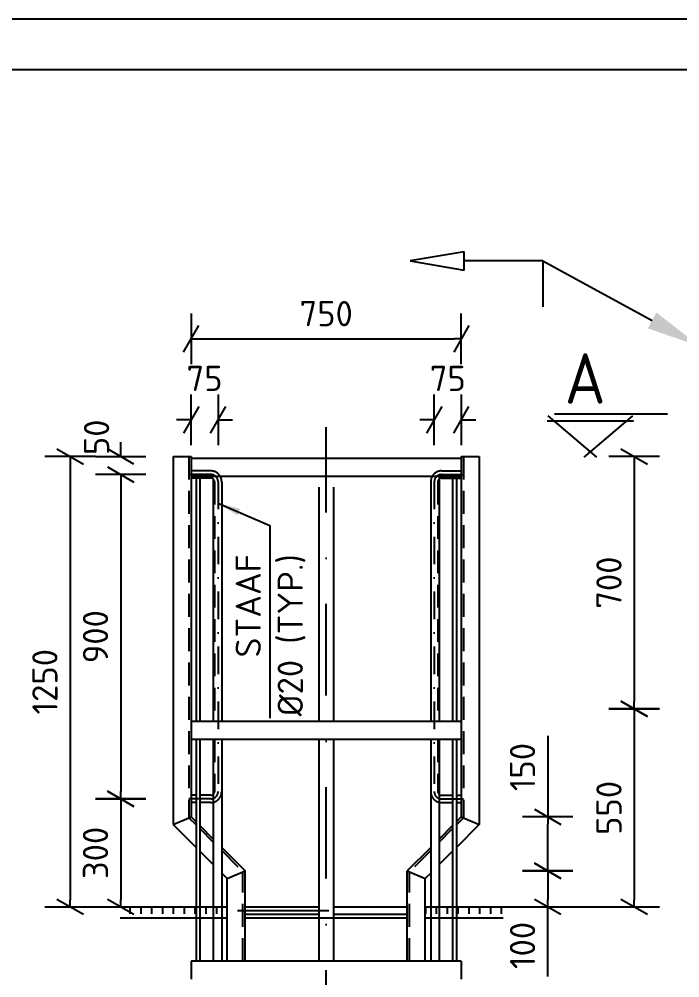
# Model space of a CAD drawing. Header units: millimetres. Extents: x -43 to 5897, y -195 to 8205.
# Drawn here: x 927 to 2761, y 5545 to 8205 of the extents above; entities that cross this region are included whole.
import ezdxf
from ezdxf.enums import TextEntityAlignment as Align

# ---------------------------------------------------------------- set-up
doc = ezdxf.new("R2010")
doc.units = ezdxf.units.MM
doc.header["$LTSCALE"] = 20
doc.header["$PDMODE"] = 3
doc.linetypes.add('DASHDOT', pattern=[25.4, 12.7, -6.35, 0, -6.35])
doc.linetypes.add('HIDDEN2', pattern=[4.7625, 3.175, -1.5875])
doc.layers.get('0').update_dxf_attribs({"linetype": 'CONTINUOUS'})
doc.layers.get('DEFPOINTS').update_dxf_attribs({"linetype": 'CONTINUOUS'})
for name, color, linetype in [('A-0200-maat @ 1', 7, 'CONTINUOUS'), ('AC-0000-ALGEMEEN-co-25', 7, 'CONTINUOUS'), ('S-0100-ASLIJN-dd-06', 1, 'DASHDOT'), ('S-0200-MAAT', 7, 'CONTINUOUS'), ('S-2000-STAAL-ALG-co-06', 1, 'CONTINUOUS'), ('S-2020-STAAL-PROF-CO-25', 7, 'CONTINUOUS'), ('S-2030-staal-prstip-hi2-12', 3, 'HIDDEN2'), ('S-2090-arcering-06', 1, 'CONTINUOUS')]:
    doc.layers.add(name, color=color, linetype=linetype)
doc.styles.add('ISO', font='ISO')
doc.styles.get("Standard").update_dxf_attribs({"font": 'isocpeur.ttf'})
doc.dimstyles.new('STIJL A', dxfattribs={"dimtxt": 70, "dimasz": 20, "dimexe": 50, "dimexo": 50, "dimgap": 20, "dimtad": 0, "dimdec": 0, "dimdsep": 46, "dimtxsty": 'Standard', "dimblk": 'MAATPUNT', "dimcen": -3, "dimdle": 1.25, "dimse1": 1, "dimse2": 1, "dimclrt": 2, "dimadec": 0, "dimazin": 0, "dimtfac": 1, "dimtdec": 0, "dimtofl": 0, "dimtmove": 2, "dimatfit": 3, "dimldrblk": 'DOT', "dimfxl": 1, "dimtvp": 1, "dimtolj": 1, "dimtzin": 1, "dimarcsym": 0})
doc.dimstyles.new('STIJL B', dxfattribs={"dimtxt": 70, "dimasz": 60, "dimexe": 50, "dimexo": 50, "dimgap": 20, "dimtad": 0, "dimdec": 0, "dimdsep": 46, "dimtxsty": 'Standard', "dimcen": -3, "dimdle": 1.25, "dimclrt": 2, "dimadec": 0, "dimazin": 0, "dimtfac": 1, "dimtdec": 0, "dimtofl": 0, "dimtmove": 2, "dimatfit": 3, "dimfxl": 1, "dimtvp": 1, "dimtolj": 1, "dimtzin": 1, "dimarcsym": 0})

# ---------------------------------------------------------------- blocks, each defined once
blk = doc.blocks.new('*U16')
at = {"color": 7}
for p, q in [((-1.98, -0.49), (-8.74, -6.24)), ((-3.74, -0.49), (3.02, -6.24)), ((3.14, -5.49), (-8.86, -5.49))]:
    blk.add_line(p, q, dxfattribs=at)
at = {"color": 4}
for p, q in [((-2.86, -1.24), (-7.86, -5.49)), ((-2.86, -1.24), (2.14, -5.49)), ((2.14, -5.49), (-7.86, -5.49)), ((7.86, -6.49), (-7.86, -6.49))]:
    blk.add_line(p, q, dxfattribs=at)
at = {"color": 4, "style": 'ISO'}
blk.add_attdef('A', text='', height=7, dxfattribs=at).set_placement((-0.75, -14.21), align=Align.RIGHT)
blk = doc.blocks.new('_Oblique')
at = {"color": 0, "linetype": 'ByBlock', "lineweight": -2}
blk.add_line((-0.5, -0.5), (0.5, 0.5), dxfattribs=at)
blk = doc.blocks.new('MAATPUNT')
for p, q in [((0, -3.5), (0, 3.5)), ((0, 0), (-1, 0))]:
    blk.add_line(p, q)
at = {"xscale": 3.000000000000007, "yscale": 3, "zscale": 3, "rotation": 195.0000000102671}
blk.add_blockref('_Oblique', (0, 0), dxfattribs=at)
blk = doc.blocks.new('*D21')
at = {"layer": 'DEFPOINTS', "color": 0}
for p in [(2154.4, 7318.1), (1404.4, 6487.2), (2154.4, 6487.2)]:
    blk.add_point(p, dxfattribs=at)
at = {"layer": 'S-0200-MAAT', "color": 0, "lineweight": -2}
blk.add_line((1424.4, 7318.1), (2134.4, 7318.1), dxfattribs=at)
at = {"layer": 'S-0200-MAAT', "color": 0, "lineweight": -2, "xscale": 20, "yscale": 20, "zscale": 20, "rotation": 180}
blk.add_blockref('MAATPUNT', (1404.4, 7318.1), dxfattribs=at)
at = {"layer": 'S-0200-MAAT', "color": 0, "lineweight": -2, "xscale": 20, "yscale": 20, "zscale": 20}
blk.add_blockref('MAATPUNT', (2154.4, 7318.1), dxfattribs=at)
at = {"layer": 'S-0200-MAAT', "color": 2, "insert": (1779.4, 7388.1), "char_height": 70, "attachment_point": 5}
blk.add_mtext('\\A1;750', dxfattribs=at)
blk = doc.blocks.new('_dot')
at = {"color": 0, "linetype": 'ByBlock', "lineweight": -2}
blk.add_line((-0.5, 0), (-1, 0), dxfattribs=at)
at = {"color": 0, "linetype": 'ByBlock', "const_width": 0.5}
blk.add_lwpolyline([(-0.25, 0, 1), (0.25, 0, 1)], format="xyb", close=True, dxfattribs=at)
blk = doc.blocks.new('*D26')
at = {"layer": 'DEFPOINTS', "color": 0}
for p in [(1540.7, 6941.7), (1209.2, 6041.7), (1540.7, 6041.7)]:
    blk.add_point(p, dxfattribs=at)
at = {"layer": 'S-0200-MAAT', "color": 0, "lineweight": -2}
blk.add_line((1209.2, 6921.7), (1209.2, 6061.7), dxfattribs=at)
at = {"layer": 'S-0200-MAAT', "color": 0, "lineweight": -2, "xscale": 20, "yscale": 20, "zscale": 20}
for p, rotation in [((1209.2, 6941.7), 90), ((1209.2, 6041.7), 270)]:
    blk.add_blockref('MAATPUNT', p, dxfattribs=dict(at, rotation=rotation))
at = {"layer": 'S-0200-MAAT', "color": 2, "insert": (1139.2, 6491.7), "char_height": 70, "attachment_point": 5, "rotation": 90}
blk.add_mtext('\\A1;900', dxfattribs=at)
blk = doc.blocks.new('*D28')
at = {"layer": 'DEFPOINTS', "color": 0}
for p in [(1209.2, 6041.7), (1209.2, 5741.7), (1209.2, 5741.7)]:
    blk.add_point(p, dxfattribs=at)
at = {"layer": 'S-0200-MAAT', "color": 0, "lineweight": -2}
blk.add_line((1209.2, 6021.7), (1209.2, 5761.7), dxfattribs=at)
at = {"layer": 'S-0200-MAAT', "color": 0, "lineweight": -2, "xscale": 20, "yscale": 20, "zscale": 20}
for p, rotation in [((1209.2, 6041.7), 90), ((1209.2, 5741.7), 270)]:
    blk.add_blockref('MAATPUNT', p, dxfattribs=dict(at, rotation=rotation))
at = {"layer": 'S-0200-MAAT', "color": 2, "insert": (1139.2, 5891.7), "char_height": 70, "attachment_point": 5, "rotation": 90}
blk.add_mtext('\\A1;300', dxfattribs=at)
blk = doc.blocks.new('*D29')
at = {"layer": 'DEFPOINTS', "color": 0}
for p in [(1209.2, 6991.7), (1325.3, 6991.7), (1325.3, 6941.7)]:
    blk.add_point(p, dxfattribs=at)
at = {"layer": 'S-0200-MAAT', "color": 0, "lineweight": -2}
for p, q in [((1209.2, 7011.7), (1209.2, 7031.7)), ((1209.2, 6921.7), (1209.2, 6901.7))]:
    blk.add_line(p, q, dxfattribs=at)
at = {"layer": 'S-0200-MAAT', "color": 0, "lineweight": -2, "xscale": 20, "yscale": 20, "zscale": 20}
for p, rotation in [((1209.2, 6991.7), 270), ((1209.2, 6941.7), 90)]:
    blk.add_blockref('MAATPUNT', p, dxfattribs=dict(at, rotation=rotation))
at = {"layer": 'S-0200-MAAT', "color": 2, "insert": (1142.3, 7044.9), "char_height": 70, "attachment_point": 5, "rotation": 90}
blk.add_mtext('\\A1;50', dxfattribs=at)
blk = doc.blocks.new('*D30')
at = {"layer": 'DEFPOINTS', "color": 0}
for p in [(1377.8, 6991.7), (1068.8, 5741.7), (1377.8, 5741.7)]:
    blk.add_point(p, dxfattribs=at)
at = {"layer": 'S-0200-MAAT', "color": 0, "lineweight": -2}
blk.add_line((1068.8, 6971.7), (1068.8, 5761.7), dxfattribs=at)
at = {"layer": 'S-0200-MAAT', "color": 0, "lineweight": -2, "xscale": 20, "yscale": 20, "zscale": 20}
for p, rotation in [((1068.8, 6991.7), 90), ((1068.8, 5741.7), 270)]:
    blk.add_blockref('MAATPUNT', p, dxfattribs=dict(at, rotation=rotation))
at = {"layer": 'S-0200-MAAT', "color": 2, "insert": (998.8, 6366.7), "char_height": 70, "attachment_point": 5, "rotation": 90}
blk.add_mtext('\\A1;1250', dxfattribs=at)
blk = doc.blocks.new('*D31')
at = {"layer": 'DEFPOINTS', "color": 0}
for p in [(1479.4, 7093.4), (1404.4, 6989.1), (1479.4, 6788.1)]:
    blk.add_point(p, dxfattribs=at)
at = {"layer": 'S-0200-MAAT', "color": 0, "lineweight": -2}
for p, q in [((1384.4, 7093.4), (1364.4, 7093.4)), ((1499.4, 7093.4), (1519.4, 7093.4))]:
    blk.add_line(p, q, dxfattribs=at)
at = {"layer": 'S-0200-MAAT', "color": 0, "lineweight": -2, "xscale": 20, "yscale": 20, "zscale": 20}
blk.add_blockref('MAATPUNT', (1404.4, 7093.4), dxfattribs=at)
at = {"layer": 'S-0200-MAAT', "color": 0, "lineweight": -2, "xscale": 20, "yscale": 20, "zscale": 20, "rotation": 180}
blk.add_blockref('MAATPUNT', (1479.4, 7093.4), dxfattribs=at)
at = {"layer": 'S-0200-MAAT', "color": 2, "insert": (1441.9, 7208.4), "char_height": 70, "attachment_point": 5}
blk.add_mtext('\\A1;75', dxfattribs=at)
blk = doc.blocks.new('*D32')
at = {"layer": 'DEFPOINTS', "color": 0}
for p in [(2079.4, 7093.4), (2154.4, 6989.1), (2079.4, 6788.1)]:
    blk.add_point(p, dxfattribs=at)
at = {"layer": 'S-0200-MAAT', "color": 0, "lineweight": -2}
for p, q in [((2059.4, 7093.4), (2039.4, 7093.4)), ((2174.4, 7093.4), (2194.4, 7093.4))]:
    blk.add_line(p, q, dxfattribs=at)
at = {"layer": 'S-0200-MAAT', "color": 0, "lineweight": -2, "xscale": 20, "yscale": 20, "zscale": 20}
blk.add_blockref('MAATPUNT', (2079.4, 7093.4), dxfattribs=at)
at = {"layer": 'S-0200-MAAT', "color": 0, "lineweight": -2, "xscale": 20, "yscale": 20, "zscale": 20, "rotation": 180}
blk.add_blockref('MAATPUNT', (2154.4, 7093.4), dxfattribs=at)
at = {"layer": 'S-0200-MAAT', "color": 2, "insert": (2116.9, 7208.4), "char_height": 70, "attachment_point": 5}
blk.add_mtext('\\A1;75', dxfattribs=at)
blk = doc.blocks.new('*D34')
at = {"layer": 'DEFPOINTS', "color": 0}
for p in [(2029.7, 5841.7), (2029.7, 5741.7), (2394.3, 5741.7)]:
    blk.add_point(p, dxfattribs=at)
at = {"layer": 'S-0200-MAAT', "color": 0, "lineweight": -2}
for p, q in [((2394.3, 5821.7), (2394.3, 5761.7)), ((2394.3, 5548.5), (2394.3, 5741.7))]:
    blk.add_line(p, q, dxfattribs=at)
at = {"layer": 'S-0200-MAAT', "color": 0, "lineweight": -2, "xscale": 20, "yscale": 20, "zscale": 20}
for p, rotation in [((2394.3, 5841.7), 90), ((2394.3, 5741.7), 270)]:
    blk.add_blockref('MAATPUNT', p, dxfattribs=dict(at, rotation=rotation))
at = {"layer": 'S-0200-MAAT', "color": 2, "insert": (2324.3, 5635), "char_height": 70, "attachment_point": 5, "rotation": 90}
blk.add_mtext('\\A1;100', dxfattribs=at)
blk = doc.blocks.new('*D35')
at = {"layer": 'DEFPOINTS', "color": 0}
for p in [(2179.7, 5991.7), (2394.3, 5991.7), (2029.7, 5841.7)]:
    blk.add_point(p, dxfattribs=at)
at = {"layer": 'S-0200-MAAT', "color": 0, "lineweight": -2}
for p, q in [((2394.3, 6216.5), (2394.3, 5991.7)), ((2394.3, 5861.7), (2394.3, 5971.7))]:
    blk.add_line(p, q, dxfattribs=at)
at = {"layer": 'S-0200-MAAT', "color": 0, "lineweight": -2, "xscale": 20, "yscale": 20, "zscale": 20}
for p, rotation in [((2394.3, 5991.7), 90), ((2394.3, 5841.7), 270)]:
    blk.add_blockref('MAATPUNT', p, dxfattribs=dict(at, rotation=rotation))
at = {"layer": 'S-0200-MAAT', "color": 2, "insert": (2324.3, 6130), "char_height": 70, "attachment_point": 5, "rotation": 90}
blk.add_mtext('\\A1;150', dxfattribs=at)
blk = doc.blocks.new('A$C05B37911')
at = {"color": 4}
for q in [(33.58, 9.5), (18.39, 7.63), (7.5, 1.25)]:
    blk.add_line((18.39, 1.25), q, dxfattribs=at)
at = {"color": 7}
for p, q in [((0, 1.25), (7.5, 2.5)), ((7.5, 0), (0, 1.25))]:
    blk.add_line(p, q, dxfattribs=at)
blk.add_line((7.5, 2.5), (7.5, 0))
blk.add_solid([(34.17, 8.4), (32.98, 10.6), (40.17, 13.08)], dxfattribs=at)
blk = doc.blocks.new('*D38')
at = {"layer": 'DEFPOINTS', "color": 0}
for p in [(3080, 6991.7), (2634.2, 6291.7), (3115.3, 6291.7)]:
    blk.add_point(p, dxfattribs=at)
at = {"layer": 'S-0200-MAAT', "color": 0, "lineweight": -2}
blk.add_line((2634.2, 6971.7), (2634.2, 6311.7), dxfattribs=at)
at = {"layer": 'S-0200-MAAT', "color": 0, "lineweight": -2, "xscale": 20, "yscale": 20, "zscale": 20}
for p, rotation in [((2634.2, 6991.7), 90), ((2634.2, 6291.7), 270)]:
    blk.add_blockref('MAATPUNT', p, dxfattribs=dict(at, rotation=rotation))
at = {"layer": 'S-0200-MAAT', "color": 2, "insert": (2564.2, 6641.7), "char_height": 70, "attachment_point": 5, "rotation": 90}
blk.add_mtext('\\A1;700', dxfattribs=at)
blk = doc.blocks.new('*D39')
at = {"layer": 'DEFPOINTS', "color": 0}
for p in [(2592.1, 6291.7), (2592.1, 5741.7), (2634.2, 5741.7)]:
    blk.add_point(p, dxfattribs=at)
at = {"layer": 'S-0200-MAAT', "color": 0, "lineweight": -2}
blk.add_line((2634.2, 6271.7), (2634.2, 5761.7), dxfattribs=at)
at = {"layer": 'S-0200-MAAT', "color": 0, "lineweight": -2, "xscale": 20, "yscale": 20, "zscale": 20}
for p, rotation in [((2634.2, 6291.7), 90), ((2634.2, 5741.7), 270)]:
    blk.add_blockref('MAATPUNT', p, dxfattribs=dict(at, rotation=rotation))
at = {"layer": 'S-0200-MAAT', "color": 2, "insert": (2564.2, 6016.7), "char_height": 70, "attachment_point": 5, "rotation": 90}
blk.add_mtext('\\A1;550', dxfattribs=at)
blk = doc.blocks.new('A3')
at = {"color": 7}
blk.add_lwpolyline([(0, 0), (420.00236, 0), (420.00236, 297), (0, 297)], close=True, dxfattribs=at)
at = {"color": 4}
blk.add_lwpolyline([(7, 289), (413.00236, 289), (413.00236, 8), (7, 8)], close=True, dxfattribs=at)

msp = doc.modelspace()

# ---------------------------------------------------------------- linework, layer by layer
at = {"layer": 'S-0100-ASLIJN-dd-06'}
for p, q in [((1779.4, 3279.9), (1779.4, 7072.9)), ((1459.4, 6941.7), (1398.5, 6941.7)), ((2099.4, 6941.7), (2160.3, 6941.7)), ((1459.4, 6041.7), (1398.5, 6041.7)), ((2099.4, 6041.7), (2160.3, 6041.7)), ((1533.2, 5731.7), (2025.6, 5731.7)), ((1533.2, 5731.7), (2025.6, 5731.7))]:
    msp.add_line(p, q, dxfattribs=at)
at = {"layer": 'S-0100-ASLIJN-dd-06', "ltscale": 0.3}
for p, q in [((1479.4, 6921.7), (1479.4, 6061.7)), ((2079.4, 6921.7), (2079.4, 6061.7))]:
    msp.add_line(p, q, dxfattribs=at)
for centre, start, end in [((1459.4, 6921.7), 0, 90), ((2099.4, 6921.7), 90, 180)]:
    msp.add_arc(centre, 20, start, end, dxfattribs=at)
at = {"layer": 'S-0100-ASLIJN-dd-06'}
for centre, start, end in [((1459.4, 6061.7), 270, 0), ((2099.4, 6061.7), 180, 270)]:
    msp.add_arc(centre, 20, start, end, dxfattribs=at)
at = {"layer": 'S-0200-MAAT'}
for p, q in [((1466.1, 6929.1), (1466.1, 6256.7)), ((1489.4, 6921.7), (1489.4, 6256.7)), ((2069.4, 6921.7), (2069.4, 6256.7)), ((2092.7, 6936.7), (2092.7, 6256.7)), ((1466.1, 6206.7), (1466.1, 5591.7)), ((1489.4, 6206.7), (1489.4, 5591.7)), ((2069.4, 6206.7), (2069.4, 5591.7)), ((2092.7, 6206.7), (2092.7, 5591.7))]:
    msp.add_line(p, q, dxfattribs=at)
at = {"layer": 'S-2000-STAAL-ALG-co-06'}
for p, q in [((1211.2, 5741.7), (1504.4, 5741.7)), ((1235.9, 5722.7), (1235.9, 5741.7)), ((1265.9, 5722.7), (1265.9, 5741.7)), ((1295.9, 5722.7), (1295.9, 5741.7)), ((1325.9, 5722.7), (1325.9, 5741.7)), ((1355.9, 5722.7), (1355.9, 5741.7)), ((1385.9, 5722.7), (1385.9, 5741.7)), ((1415.9, 5722.7), (1415.9, 5741.7)), ((1445.9, 5722.7), (1445.9, 5741.7)), ((1475.9, 5722.7), (1475.9, 5741.7)), ((2054.4, 5741.7), (2593.2, 5741.7)), ((2055.9, 5722.7), (2055.9, 5741.7)), ((2085.9, 5722.7), (2085.9, 5741.7)), ((2115.9, 5722.7), (2115.9, 5741.7)), ((2145.9, 5722.7), (2145.9, 5741.7)), ((2175.9, 5722.7), (2175.9, 5741.7)), ((2205.9, 5722.7), (2205.9, 5741.7)), ((2235.9, 5722.7), (2235.9, 5741.7)), ((2265.9, 5722.7), (2265.9, 5741.7)), ((1208.1, 5711.7), (1504.4, 5711.7)), ((1554.4, 5711.7), (2004.4, 5711.7)), ((2054.4, 5711.7), (2270.9, 5711.7))]:
    msp.add_line(p, q, dxfattribs=at)
at = {"layer": 'S-2020-STAAL-PROF-CO-25'}
for p, q in [((1354.4, 6991.7), (1354.4, 5971)), ((1354.4, 6991.7), (1404.4, 6991.7)), ((1404.4, 6991.7), (1404.4, 5991.7)), ((1404.4, 6986.7), (2154.4, 6986.7)), ((2154.4, 6991.7), (2154.4, 5991.7)), ((2154.4, 6991.7), (2204.4, 6991.7)), ((2204.4, 6991.7), (2204.4, 5971)), ((1404.4, 6936.7), (2154.4, 6936.7)), ((1418.2, 6931.7), (1418.2, 6256.7)), ((1428.6, 6931.7), (1428.6, 6256.7)), ((2130.2, 6936.7), (2130.2, 6256.7)), ((2140.6, 6936.7), (2140.6, 6256.7)), ((1489.4, 6906.7), (1489.4, 6256.7)), ((1759.4, 6906.7), (1759.4, 6256.7)), ((1799.4, 6906.7), (1799.4, 6256.7)), ((2069.4, 6906.7), (2069.4, 6256.7)), ((2154.4, 6256.7), (1404.4, 6256.7)), ((1404.4, 6256.7), (1404.4, 6206.7)), ((2154.4, 6256.7), (2154.4, 6206.7)), ((2154.4, 6206.7), (1404.4, 6206.7)), ((1418.2, 6206.7), (1418.2, 5591.7)), ((1428.6, 6206.7), (1428.6, 5591.7)), ((1489.4, 6206.7), (1489.4, 6061.7)), ((1759.4, 6206.7), (1759.4, 5591.7)), ((1799.4, 6206.7), (1799.4, 5591.7)), ((2069.4, 6206.7), (2069.4, 6061.7)), ((2130.2, 6206.7), (2130.2, 5591.7)), ((2140.6, 6206.7), (2140.6, 5591.7)), ((1418.2, 6051.7), (1404.4, 6051.7)), ((1459.4, 6051.7), (1428.6, 6051.7)), ((2099.4, 6051.7), (2130.2, 6051.7)), ((2140.6, 6051.7), (2154.4, 6051.7)), ((1418.2, 6031.7), (1404.4, 6031.7)), ((1459.4, 6031.7), (1428.6, 6031.7)), ((2099.4, 6031.7), (2130.2, 6031.7)), ((2140.6, 6031.7), (2154.4, 6031.7)), ((1354.4, 5971), (1404.4, 5991.7)), ((1404.4, 5991.7), (1418.2, 5977.9)), ((2154.4, 5991.7), (2140.6, 5977.9)), ((2154.4, 5991.7), (2204.4, 5971)), ((1354.4, 5971), (1418.2, 5907.2)), ((1428.6, 5967.6), (1466.1, 5930)), ((2130.2, 5967.6), (2092.7, 5930)), ((2204.4, 5971), (2140.6, 5907.2)), ((1489.4, 5906.7), (1554.4, 5841.7)), ((2069.4, 5906.7), (2004.4, 5841.7)), ((1428.6, 5896.8), (1466.1, 5859.3)), ((2130.2, 5896.8), (2092.7, 5859.3)), ((1489.4, 5836), (1504.4, 5821)), ((1504.4, 5821), (1554.4, 5841.7)), ((1554.4, 5591.7), (1554.4, 5841.7)), ((2004.4, 5591.7), (2004.4, 5841.7)), ((2004.4, 5841.7), (2054.4, 5821)), ((2069.4, 5836), (2054.4, 5821)), ((1504.4, 5591.7), (1504.4, 5821)), ((2054.4, 5591.7), (2054.4, 5821)), ((1554.4, 5741.7), (1759.4, 5741.7)), ((1554.4, 5721.7), (1759.4, 5721.7)), ((1799.4, 5741.7), (2004.4, 5741.7)), ((1799.4, 5721.7), (2004.4, 5721.7)), ((1404.4, 5591.7), (1404.4, 5541.7)), ((2154.4, 5591.7), (1404.4, 5591.7)), ((2154.4, 5591.7), (2154.4, 5541.7))]:
    msp.add_line(p, q, dxfattribs=at)
for centre, radius, start, end in [((1459.4, 6061.7), 10, 270, 312.2412), ((2099.4, 6061.7), 10, 227.7588, 270), ((1459.4, 6061.7), 30, 270, 282.9491), ((2099.4, 6061.7), 30, 257.0509, 270)]:
    msp.add_arc(centre, radius, start, end, dxfattribs=at)
at = {"layer": 'S-2030-staal-prstip-hi2-12'}
for p, q in [((1398.4, 6991.7), (1398.4, 5989.3)), ((2160.4, 6991.7), (2160.4, 5989.3)), ((1459.4, 6951.7), (1404.4, 6951.7)), ((2099.4, 6951.7), (2154.4, 6951.7)), ((1459.4, 6931.7), (1404.4, 6931.7)), ((1469.4, 6921.7), (1469.4, 6256.7)), ((2089.4, 6921.7), (2089.4, 6256.7)), ((2099.4, 6931.7), (2154.4, 6931.7)), ((1469.4, 6206.7), (1469.4, 6061.7)), ((2089.4, 6206.7), (2089.4, 6061.7)), ((1398.4, 5989.3), (1418.2, 5969.4)), ((2160.4, 5989.3), (2140.6, 5969.4)), ((1428.6, 5959.1), (1466.1, 5921.5)), ((2130.2, 5959.1), (2092.7, 5921.5)), ((1489.4, 5898.3), (1548.4, 5839.3)), ((2069.4, 5898.3), (2010.4, 5839.3)), ((1548.4, 5591.7), (1548.4, 5839.3)), ((2010.4, 5591.7), (2010.4, 5839.3))]:
    msp.add_line(p, q, dxfattribs=at)
for centre, radius, start, end in [((1459.4, 6921.7), 30, 0, 90), ((2099.4, 6921.7), 30, 90, 180), ((1459.4, 6921.7), 10, 0, 90), ((2099.4, 6921.7), 10, 90, 180), ((1459.4, 6061.7), 10, 312.2412, 0), ((1459.4, 6061.7), 30, 282.9491, 310.2272), ((1459.4, 6061.7), 30, 310.2272, 0), ((2099.4, 6061.7), 30, 180, 229.7728), ((2099.4, 6061.7), 30, 229.7728, 257.0509), ((2099.4, 6061.7), 10, 180, 227.7588)]:
    msp.add_arc(centre, radius, start, end, dxfattribs=at)

# ---------------------------------------------------------------- block references
at = {"layer": 'A-0200-maat @ 1'}
ref = msp.add_blockref('*U16', (2569.8, 6979.6), dxfattribs=dict(at, xscale=-20, yscale=20, zscale=20, rotation=180))
ref.add_attrib('A', 'A', dxfattribs={"layer": '0', "color": 4, "height": 140, "style": 'ISO'}).set_placement((2554.7, 7138.3), align=Align.RIGHT)
at = {"layer": 'AC-0000-ALGEMEEN-co-25', "xscale": 20, "yscale": 20, "zscale": 20, "rotation": 270}
msp.add_blockref('A3', (-43, 8205.2), dxfattribs=at)
at = {"layer": 'S-2090-arcering-06', "xscale": -20, "yscale": 20, "zscale": 20, "rotation": 180}
msp.add_blockref('A$C05B37911', (2012.4, 7559.2), dxfattribs=at)

# ---------------------------------------------------------------- texts
at = {"layer": 'S-0200-MAAT', "color": 2, "insert": (1721.7, 6720.6), "char_height": 70, "attachment_point": 9, "rotation": 90}
msp.add_mtext('STAAF\\P%%C20 (TYP.)', dxfattribs=at)

# ---------------------------------------------------------------- dimensions: what is measured, and where the dimension line sits
at = {"layer": 'S-0200-MAAT'}
for base, p1, p2, picture, middle in [((2154.4, 7318.1), (1404.4, 6487.2), (2154.4, 6487.2), '*D21', (1779.4, 7388.1)), ((1479.4, 7093.4), (1404.4, 6989.1), (1479.4, 6788.1), '*D31', (1441.9, 7208.4))]:
    dim = msp.add_linear_dim(base=base, p1=p1, p2=p2, dimstyle='STIJL A', dxfattribs=at)
    dim.commit()
    dim.dimension.update_dxf_attribs({"geometry": picture, "text_midpoint": middle})
for base, p1, p2, angle, picture, middle in [((2079.4, 7093.4), (2154.4, 6989.1), (2079.4, 6788.1), 180, '*D32', (2116.9, 7208.4)), ((1068.8, 5741.7), (1377.8, 6991.7), (1377.8, 5741.7), 90, '*D30', (998.8, 6366.7)), ((2634.2, 6291.7), (3080, 6991.7), (3115.3, 6291.7), 90, '*D38', (2564.2, 6641.7)), ((1209.2, 6041.7), (1540.7, 6941.7), (1540.7, 6041.7), 90, '*D26', (1139.2, 6491.7)), ((2634.2, 5741.7), (2592.1, 6291.7), (2592.1, 5741.7), 90, '*D39', (2564.2, 6016.7)), ((1209.2, 5741.7), (1209.2, 6041.7), (1209.2, 5741.7), 90, '*D28', (1139.2, 5891.7))]:
    dim = msp.add_linear_dim(base=base, p1=p1, p2=p2, angle=angle, dimstyle='STIJL A', dxfattribs=at)
    dim.commit()
    dim.dimension.update_dxf_attribs({"geometry": picture, "text_midpoint": middle})
dim = msp.add_linear_dim(base=(1209.2, 6991.7), p1=(1325.3, 6941.7), p2=(1325.3, 6991.7), angle=90, dimstyle='STIJL A', dxfattribs=at)
dim.commit()
dim.dimension.update_dxf_attribs({"geometry": '*D29', "text_midpoint": (1142.3, 7044.9), "dimtype": 160})
for base, p2, picture, middle in [((2394.3, 5991.7), (2179.7, 5991.7), '*D35', (2394.3, 6130)), ((2394.3, 5741.7), (2029.7, 5741.7), '*D34', (2395.3, 5635))]:
    dim = msp.add_linear_dim(base=base, p1=(2029.7, 5841.7), p2=p2, angle=90, dimstyle='STIJL A', override={"dimtmove": 1}, dxfattribs=at)
    dim.commit()
    dim.dimension.update_dxf_attribs({"geometry": picture, "text_midpoint": middle, "dimtype": 160})

# ---------------------------------------------------------------- leaders
at = {"layer": 'S-0200-MAAT', "annotation_type": 0, "has_hookline": 1, "hookline_direction": 1, "text_width": 455, "horizontal_direction": (0, 1, 0)}
msp.add_leader([(1481.7, 6861.2), (1622.7, 6800.6), (1622.7, 6740.6)], dimstyle='STIJL B', override={"dimtad": 1}, dxfattribs=at)

doc.saveas('drawing.dxf')
